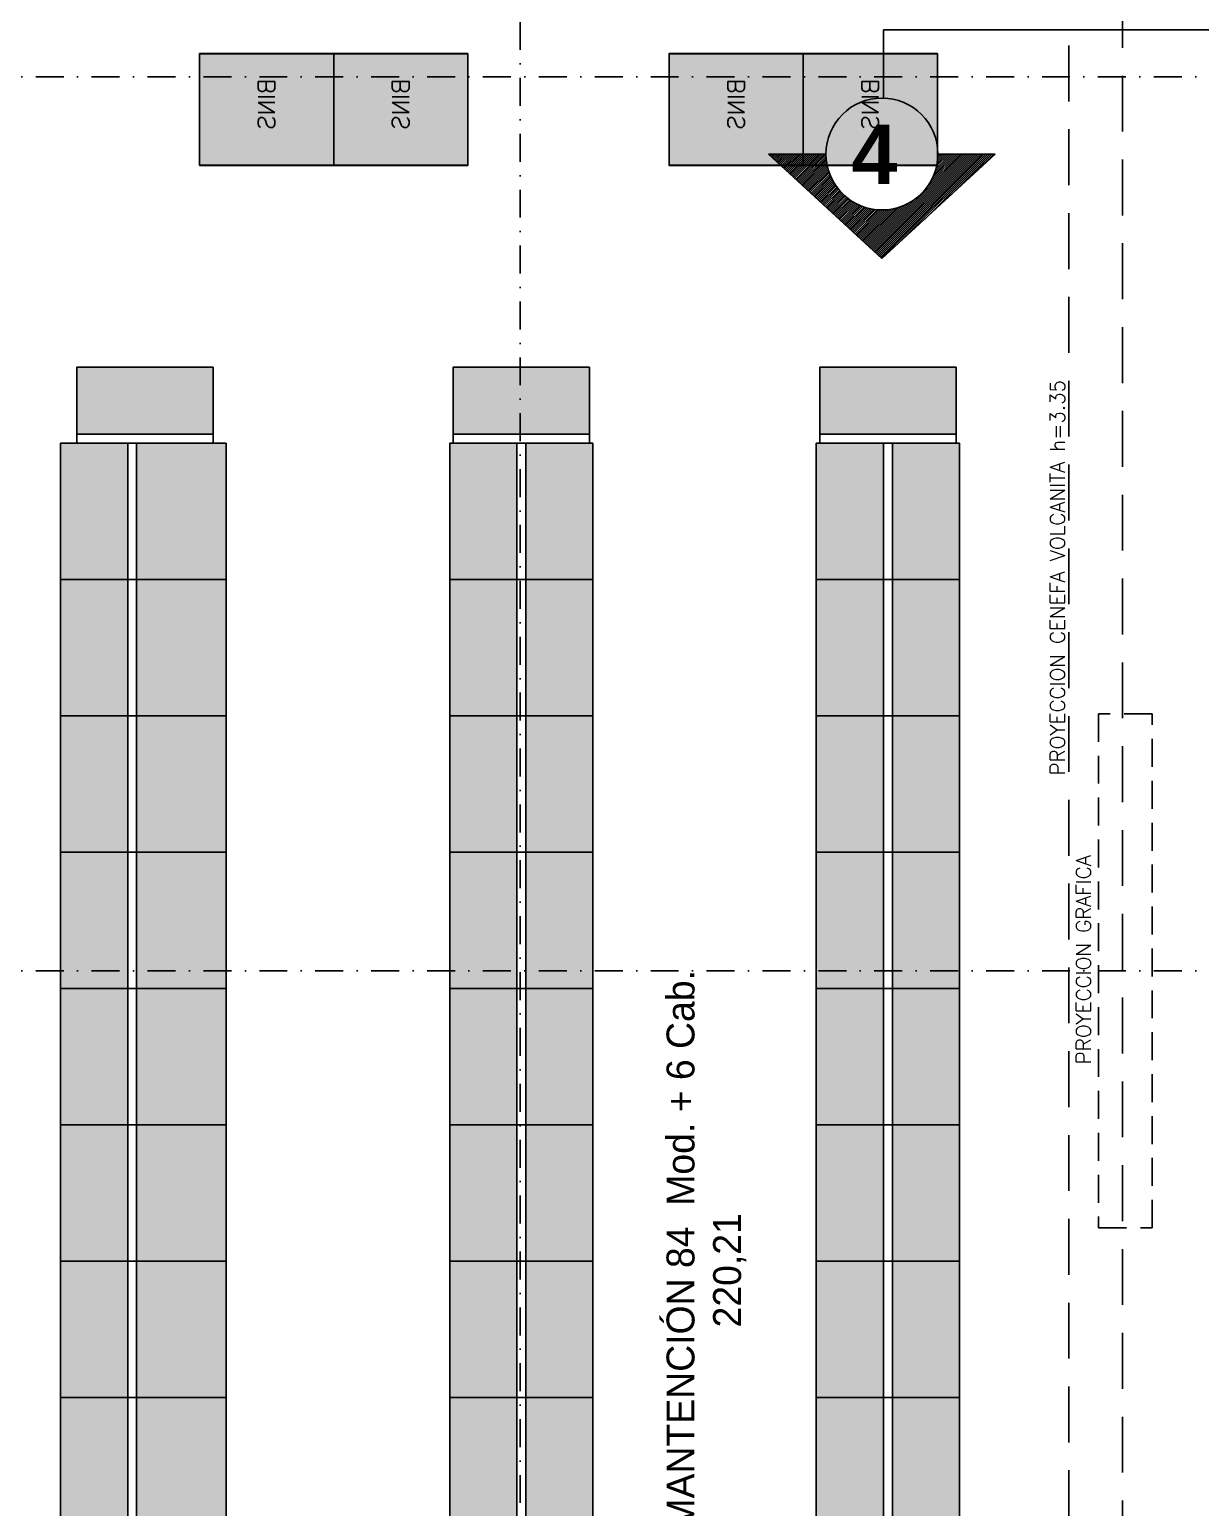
# Model space of a CAD drawing. Header units: millimetres. Extents: x 340 to 1003762, y 22 to 362022.
# Drawn here: x 639832 to 650306, y 254256 to 267481 of the extents above; entities that cross this region are included whole.
import ezdxf
from ezdxf.enums import TextEntityAlignment as Align

# ---------------------------------------------------------------- set-up
doc = ezdxf.new("R2010")
doc.units = ezdxf.units.MM
doc.linetypes.add('LSBB_P_002 - PLANTA 1° NIVEL SALA DE VENTAS$0$DASHDOT2', pattern=[0.5, 0.25, -0.125, 0, -0.125])
doc.linetypes.add('LSBB_P_002 - PLANTA 1° NIVEL SALA DE VENTAS$0$HIDDEN', pattern=[0.375, 0.25, -0.125])
for name, color, linetype in [('A-DEMOLICION SV', 40, 'Continuous'), ('LSBB_P_002 - PLANTA 1° NIVEL SALA DE VENTAS$0$A-GONDOLAS', 1, 'Continuous'), ('LSBB_P_002 - PLANTA 1° NIVEL SALA DE VENTAS$0$A-LAYOUT', 7, 'Continuous'), ('LSBB_P_002 - PLANTA 1° NIVEL SALA DE VENTAS$0$A-SALA-MUEB-ESPC', 1, 'Continuous'), ('LSBB_P_002 - PLANTA 1° NIVEL SALA DE VENTAS$0$A-TEXTO SV', 2, 'LSBB_P_002 - PLANTA 1° NIVEL SALA DE VENTAS$0$DASHDOT2'), ('LSBB_P_002 - PLANTA 1° NIVEL SALA DE VENTAS$0$CENEFA', 6, 'LSBB_P_002 - PLANTA 1° NIVEL SALA DE VENTAS$0$HIDDEN'), ('LSBB_P_002 - PLANTA 1° NIVEL SALA DE VENTAS$0$EJES', 8, 'LSBB_P_002 - PLANTA 1° NIVEL SALA DE VENTAS$0$DASHDOT2'), ('LSBB_P_002 - PLANTA 1° NIVEL SALA DE VENTAS$0$LAYOUT$0$A-GONDOLAS DELGADO', 8, 'Continuous'), ('LSBB_P_002 - PLANTA 1° NIVEL SALA DE VENTAS$0$LAYOUT$0$A-SALA-HATCH-ABARROTES', 50, 'Continuous'), ('LSBB_P_002 - PLANTA 1° NIVEL SALA DE VENTAS$0$LAYOUT$0$A-SALA-HATCH-CAMPAÑA', 252, 'Continuous'), ('LSBB_P_002 - PLANTA 1° NIVEL SALA DE VENTAS$0$LINEA CORTES', 7, 'Continuous'), ('LSBB_P_002 - PLANTA 1° NIVEL SALA DE VENTAS$0$TEXTO LAYOUT', 2, 'Continuous')]:
    doc.layers.add(name, color=color, linetype=linetype)
doc.layers.add('LSBB_P_002 - PLANTA 1° NIVEL SALA DE VENTAS$0$LAYOUT$0$A-SALA-HATCH-LAVADO', color=7, linetype='Continuous', true_color=0x0034d1)
doc.styles.add('LSBB_P_002 - PLANTA 1° NIVEL SALA DE VENTAS$0$ARIAL', font='')
doc.styles.add('LSBB_P_002 - PLANTA 1° NIVEL SALA DE VENTAS$0$LAYOUT$0$ARQ', font='SIMPLEX.shx')
doc.styles.add('LSBB_P_002 - PLANTA 1° NIVEL SALA DE VENTAS$0$LAYOUT$0$REF-LAYOUT N+0.00 E 03$0$REF-LAYOUT N+0.00 E 02$0$Walmart_CENTURY GOTHIC', font='GOTHIC.TTF')
doc.styles.add('LSBB_P_002 - PLANTA 1° NIVEL SALA DE VENTAS$0$REF-LAYOUT-19$0$REF-LAYOUT-13$0$ROMANS', font='romans', dxfattribs={"height": 52})
doc.styles.get('LSBB_P_002 - PLANTA 1° NIVEL SALA DE VENTAS$0$ARIAL').set_extended_font_data('Arial', bold=True)

# ---------------------------------------------------------------- blocks, each defined once
blk = doc.blocks.new('LSBB_P_002 - PLANTA 1° NIVEL SALA DE VENTAS$0$LAYOUT$0$BINS')
h = blk.add_hatch(color=256)
h.dxf.hatch_style = 1
h.paths.add_polyline_path([(6149.929, -1161.864), (6149.929, -1163.064), (6148.929, -1163.064), (6148.929, -1161.864)])
at = {"layer": 'LSBB_P_002 - PLANTA 1° NIVEL SALA DE VENTAS$0$A-SALA-MUEB-ESPC'}
blk.add_lwpolyline([(6149.929, -1161.864), (6149.929, -1163.064), (6148.929, -1163.064), (6148.929, -1161.864)], close=True, dxfattribs=at)
at = {"layer": 'LSBB_P_002 - PLANTA 1° NIVEL SALA DE VENTAS$0$A-SALA-MUEB-ESPC', "style": 'LSBB_P_002 - PLANTA 1° NIVEL SALA DE VENTAS$0$LAYOUT$0$ARQ'}
blk.add_text('BINS', height=0.15, rotation=180, dxfattribs=at).set_placement((6149.704, -1162.39))
blk = doc.blocks.new('LSBB_P_002 - PLANTA 1° NIVEL SALA DE VENTAS$0$LAYOUT$0$G. 122 X 60')
h = blk.add_hatch(color=256)
h.dxf.hatch_style = 1
h.paths.add_polyline_path([(-0.005, 0), (0.595, 0), (0.595, 1.22), (-0.005, 1.22)])
at = {"layer": 'LSBB_P_002 - PLANTA 1° NIVEL SALA DE VENTAS$0$A-GONDOLAS'}
for points in [[(-0.005, 0), (-0.085, 0), (-0.085, 1.22), (-0.005, 1.22)], [(-0.005, 0), (0.595, 0), (0.595, 1.22), (-0.005, 1.22)]]:
    blk.add_lwpolyline(points, close=True, dxfattribs=at)
blk = doc.blocks.new('LSBB_P_002 - PLANTA 1° NIVEL SALA DE VENTAS$0$LAYOUT$0$A$C72E66757')
h = blk.add_hatch(color=256)
h.dxf.hatch_style = 1
h.paths.add_polyline_path([(-0.08, -1.22), (-0.88, -1.22), (-0.88, 0), (-0.08, 0)])
at = {"layer": 'LSBB_P_002 - PLANTA 1° NIVEL SALA DE VENTAS$0$A-GONDOLAS'}
for points in [[(-0.08, -1.22), (-0.88, -1.22), (-0.88, 0), (-0.08, 0)], [(-0.08, -1.22), (0, -1.22), (0, 0), (-0.08, 0)]]:
    blk.add_lwpolyline(points, close=True, dxfattribs=at)
blk = doc.blocks.new('LSBB_P_002 - PLANTA 1° NIVEL SALA DE VENTAS$0$SVLY')
at = {"layer": 'LSBB_P_002 - PLANTA 1° NIVEL SALA DE VENTAS$0$LAYOUT$0$A-GONDOLAS DELGADO'}
for points in [[(1065.772, 281.373), (1064.572, 281.373), (1064.572, 280.373), (1065.772, 280.373)], [(1066.972, 281.373), (1065.772, 281.373), (1065.772, 280.373), (1066.972, 280.373)], [(1069.972, 281.373), (1068.772, 281.373), (1068.772, 280.373), (1069.972, 280.373)], [(1071.172, 281.373), (1069.972, 281.373), (1069.972, 280.373), (1071.172, 280.373)]]:
    blk.add_lwpolyline(points, close=True, dxfattribs=at)
at = {"layer": 'LSBB_P_002 - PLANTA 1° NIVEL SALA DE VENTAS$0$LAYOUT$0$A-SALA-HATCH-ABARROTES', "xscale": -1}
for p in [(1063.924, 276.667), (1063.924, 275.447), (1063.924, 274.227), (1063.924, 273.007), (1063.924, 271.787), (1063.924, 270.567), (1063.924, 269.347), (1063.924, 268.127)]:
    blk.add_blockref('LSBB_P_002 - PLANTA 1° NIVEL SALA DE VENTAS$0$LAYOUT$0$G. 122 X 60', p, dxfattribs=at)
at = {"layer": 'LSBB_P_002 - PLANTA 1° NIVEL SALA DE VENTAS$0$LAYOUT$0$A-SALA-HATCH-CAMPAÑA', "xscale": -1, "rotation": 270}
for p in [(2227.636, -5868.555), (2228.836, -5868.555), (2231.836, -5868.555), (2233.036, -5868.555)]:
    blk.add_blockref('LSBB_P_002 - PLANTA 1° NIVEL SALA DE VENTAS$0$LAYOUT$0$BINS', p, dxfattribs=at)
at = {"layer": 'LSBB_P_002 - PLANTA 1° NIVEL SALA DE VENTAS$0$LAYOUT$0$A-SALA-HATCH-LAVADO', "xscale": -1, "rotation": 270}
for p in [(1063.473, 277.972), (1066.839, 277.972), (1070.119, 277.972)]:
    blk.add_blockref('LSBB_P_002 - PLANTA 1° NIVEL SALA DE VENTAS$0$LAYOUT$0$G. 122 X 60', p, dxfattribs=at)
at = {"layer": 'LSBB_P_002 - PLANTA 1° NIVEL SALA DE VENTAS$0$LAYOUT$0$A-SALA-HATCH-LAVADO', "xscale": -1}
for name, p in [('LSBB_P_002 - PLANTA 1° NIVEL SALA DE VENTAS$0$LAYOUT$0$A$C72E66757', (1063.929, 277.887)), ('LSBB_P_002 - PLANTA 1° NIVEL SALA DE VENTAS$0$LAYOUT$0$G. 122 X 60', (1067.404, 276.667)), ('LSBB_P_002 - PLANTA 1° NIVEL SALA DE VENTAS$0$LAYOUT$0$G. 122 X 60', (1070.684, 276.667)), ('LSBB_P_002 - PLANTA 1° NIVEL SALA DE VENTAS$0$LAYOUT$0$A$C72E66757', (1063.929, 276.667)), ('LSBB_P_002 - PLANTA 1° NIVEL SALA DE VENTAS$0$LAYOUT$0$G. 122 X 60', (1067.404, 275.447)), ('LSBB_P_002 - PLANTA 1° NIVEL SALA DE VENTAS$0$LAYOUT$0$G. 122 X 60', (1070.684, 275.447)), ('LSBB_P_002 - PLANTA 1° NIVEL SALA DE VENTAS$0$LAYOUT$0$A$C72E66757', (1063.929, 275.447)), ('LSBB_P_002 - PLANTA 1° NIVEL SALA DE VENTAS$0$LAYOUT$0$G. 122 X 60', (1067.404, 274.227)), ('LSBB_P_002 - PLANTA 1° NIVEL SALA DE VENTAS$0$LAYOUT$0$G. 122 X 60', (1070.684, 274.227)), ('LSBB_P_002 - PLANTA 1° NIVEL SALA DE VENTAS$0$LAYOUT$0$A$C72E66757', (1063.929, 274.227)), ('LSBB_P_002 - PLANTA 1° NIVEL SALA DE VENTAS$0$LAYOUT$0$G. 122 X 60', (1067.404, 273.007)), ('LSBB_P_002 - PLANTA 1° NIVEL SALA DE VENTAS$0$LAYOUT$0$G. 122 X 60', (1070.684, 273.007)), ('LSBB_P_002 - PLANTA 1° NIVEL SALA DE VENTAS$0$LAYOUT$0$A$C72E66757', (1063.929, 273.007)), ('LSBB_P_002 - PLANTA 1° NIVEL SALA DE VENTAS$0$LAYOUT$0$G. 122 X 60', (1067.404, 271.787)), ('LSBB_P_002 - PLANTA 1° NIVEL SALA DE VENTAS$0$LAYOUT$0$G. 122 X 60', (1070.684, 271.787)), ('LSBB_P_002 - PLANTA 1° NIVEL SALA DE VENTAS$0$LAYOUT$0$A$C72E66757', (1063.929, 271.787)), ('LSBB_P_002 - PLANTA 1° NIVEL SALA DE VENTAS$0$LAYOUT$0$G. 122 X 60', (1067.404, 270.567)), ('LSBB_P_002 - PLANTA 1° NIVEL SALA DE VENTAS$0$LAYOUT$0$G. 122 X 60', (1070.684, 270.567)), ('LSBB_P_002 - PLANTA 1° NIVEL SALA DE VENTAS$0$LAYOUT$0$A$C72E66757', (1063.929, 270.567)), ('LSBB_P_002 - PLANTA 1° NIVEL SALA DE VENTAS$0$LAYOUT$0$G. 122 X 60', (1067.404, 269.347)), ('LSBB_P_002 - PLANTA 1° NIVEL SALA DE VENTAS$0$LAYOUT$0$G. 122 X 60', (1070.684, 269.347)), ('LSBB_P_002 - PLANTA 1° NIVEL SALA DE VENTAS$0$LAYOUT$0$A$C72E66757', (1063.929, 269.347)), ('LSBB_P_002 - PLANTA 1° NIVEL SALA DE VENTAS$0$LAYOUT$0$G. 122 X 60', (1067.404, 268.127)), ('LSBB_P_002 - PLANTA 1° NIVEL SALA DE VENTAS$0$LAYOUT$0$G. 122 X 60', (1070.684, 268.127))]:
    blk.add_blockref(name, p, dxfattribs=at)
at = {"layer": 'LSBB_P_002 - PLANTA 1° NIVEL SALA DE VENTAS$0$LAYOUT$0$A-SALA-HATCH-LAVADO'}
for p in [(1067.494, 276.667), (1070.774, 276.667), (1067.494, 275.447), (1070.774, 275.447), (1067.494, 274.227), (1070.774, 274.227), (1067.494, 273.007), (1070.774, 273.007), (1067.494, 271.787), (1070.774, 271.787), (1067.494, 270.567), (1070.774, 270.567), (1067.494, 269.347), (1070.774, 269.347), (1067.494, 268.127), (1070.774, 268.127)]:
    blk.add_blockref('LSBB_P_002 - PLANTA 1° NIVEL SALA DE VENTAS$0$LAYOUT$0$G. 122 X 60', p, dxfattribs=at)
at = {"layer": 'LSBB_P_002 - PLANTA 1° NIVEL SALA DE VENTAS$0$A-TEXTO SV', "insert": (1068.749, 265.563), "char_height": 0.25, "width": 8.95646, "attachment_point": 1, "rotation": 90, "style": 'LSBB_P_002 - PLANTA 1° NIVEL SALA DE VENTAS$0$LAYOUT$0$REF-LAYOUT N+0.00 E 03$0$REF-LAYOUT N+0.00 E 02$0$Walmart_CENTURY GOTHIC'}
blk.add_mtext('\\pi0.83785;LAVADO Y MANTENCIÓN 84  Mod. + 6 Cab.\\P\\pi4.4116;220,21', dxfattribs=at)
blk = doc.blocks.new('LSBB_P_002 - PLANTA 1° NIVEL SALA DE VENTAS', base_point=(223.57, 14.22))
at = {"layer": 'LSBB_P_002 - PLANTA 1° NIVEL SALA DE VENTAS$0$LINEA CORTES', "linetype": 'Continuous'}
h = blk.add_hatch(dxfattribs=at)
h.set_pattern_fill('ANSI31', color=250, scale=0.392, style=0)
h.set_pattern_definition([(45, (728.61258, 1338.654455), (-0.008800651, 0.008800651), [])])
edge = h.paths.add_edge_path()
edge.add_line((871.177, 280.475), (871.69, 280.475))
edge.add_line((871.69, 280.475), (870.676, 279.539))
edge.add_line((870.676, 279.539), (869.662, 280.475))
edge.add_line((869.662, 280.475), (870.176, 280.475))
edge.add_ellipse((870.676, 280.475), major_axis=(-0.354, -0.354), ratio=1, start_angle=-45, end_angle=135)
at = {"layer": 'LSBB_P_002 - PLANTA 1° NIVEL SALA DE VENTAS$0$CENEFA', "color": 7, "ltscale": 2}
for p, q in [((872.829, 296.926), (872.829, 262.615)), ((872.829, 296.926), (872.829, 262.615)), ((872.349, 296.446), (872.349, 263.015))]:
    blk.add_line(p, q, dxfattribs=at)
at = {"layer": 'LSBB_P_002 - PLANTA 1° NIVEL SALA DE VENTAS$0$CENEFA', "color": 7}
for p, q in [((873.093, 275.466), (872.613, 275.466)), ((872.613, 275.466), (872.613, 270.866)), ((873.093, 275.466), (872.613, 275.466)), ((872.613, 275.466), (872.613, 270.866)), ((873.093, 270.866), (873.093, 275.466)), ((873.093, 270.866), (873.093, 275.466)), ((872.613, 270.866), (873.093, 270.866)), ((872.613, 270.866), (873.093, 270.866))]:
    blk.add_line(p, q, dxfattribs=at)
at = {"layer": 'LSBB_P_002 - PLANTA 1° NIVEL SALA DE VENTAS$0$CENEFA', "color": 7, "ltscale": 2}
blk.add_lwpolyline([(795.614, 253.396), (795.614, 257.716), (795.839, 257.716), (795.839, 258.156), (798.427, 258.156), (798.427, 257.917), (798.579, 257.917), (798.579, 263.416), (795.694, 263.416), (795.694, 296.926), (872.829, 296.926), (872.829, 249.191), (859.149, 249.191), (859.149, 250.068), (855.802, 250.068), (855.802, 257.679), (849.185, 257.679), (849.185, 262.955), (848.659, 262.955), (848.659, 257.129), (855.289, 257.129), (855.289, 253.396)], close=True, dxfattribs=at)
at = {"layer": 'LSBB_P_002 - PLANTA 1° NIVEL SALA DE VENTAS$0$EJES'}
for p, q in [((867.439, 330.166), (867.439, 242.519)), ((877.859, 281.166), (769.057, 281.166)), ((877.859, 273.166), (769.057, 273.166))]:
    blk.add_line(p, q, dxfattribs=at)
at = {"layer": 'LSBB_P_002 - PLANTA 1° NIVEL SALA DE VENTAS$0$LINEA CORTES', "color": 1, "ltscale": 3}
for p, q in [((877.708, 281.586), (870.691, 281.586)), ((870.691, 281.586), (870.691, 280.98))]:
    blk.add_line(p, q, dxfattribs=at)
at = {"layer": 'LSBB_P_002 - PLANTA 1° NIVEL SALA DE VENTAS$0$LINEA CORTES', "color": 1, "linetype": 'Continuous'}
for p, q in [((870.676, 279.539), (869.662, 280.475)), ((870.176, 280.475), (869.662, 280.475)), ((871.69, 280.475), (870.676, 279.539)), ((871.177, 280.475), (871.69, 280.475))]:
    blk.add_line(p, q, dxfattribs=at)
at = {"layer": 'LSBB_P_002 - PLANTA 1° NIVEL SALA DE VENTAS$0$LINEA CORTES', "color": 1, "linetype": 'Continuous', "extrusion": (0, 0, -1)}
blk.add_ellipse((870.676, 280.475), major_axis=(-0.354, 0.354), ratio=1, start_param=3.926991, end_param=10.210176, dxfattribs=at)
at = {"layer": 'LSBB_P_002 - PLANTA 1° NIVEL SALA DE VENTAS$0$A-LAYOUT', "color": 1}
blk.add_blockref('LSBB_P_002 - PLANTA 1° NIVEL SALA DE VENTAS$0$SVLY', (-200, 0), dxfattribs=at)
at = {"layer": 'LSBB_P_002 - PLANTA 1° NIVEL SALA DE VENTAS$0$LINEA CORTES', "color": 1, "linetype": 'Continuous', "style": 'LSBB_P_002 - PLANTA 1° NIVEL SALA DE VENTAS$0$ARIAL', "text_generation_flag": 6}
blk.add_text('4', height=0.53, rotation=180, dxfattribs=at).set_placement((870.608, 280.473), align=Align.MIDDLE_CENTER)
at = {"layer": 'LSBB_P_002 - PLANTA 1° NIVEL SALA DE VENTAS$0$TEXTO LAYOUT', "color": 2, "linetype": 'Continuous', "style": 'LSBB_P_002 - PLANTA 1° NIVEL SALA DE VENTAS$0$REF-LAYOUT-19$0$REF-LAYOUT-13$0$ROMANS'}
blk.add_text('PROYECCION CENEFA VOLCANITA h=3.35', height=0.13, rotation=90, dxfattribs=at).set_placement((872.311, 274.915))
blk.add_text('PROYECCION GRAFICA', height=0.13, rotation=90, dxfattribs=at).set_placement((872.544, 273.266, -0.019), align=Align.CENTER)

msp = doc.modelspace()

# ---------------------------------------------------------------- block references
at = {"layer": 'A-DEMOLICION SV', "xscale": 1000, "yscale": 1000, "zscale": 1000}
msp.add_blockref('LSBB_P_002 - PLANTA 1° NIVEL SALA DE VENTAS', (351, 112), dxfattribs=at)

doc.saveas('drawing.dxf')
